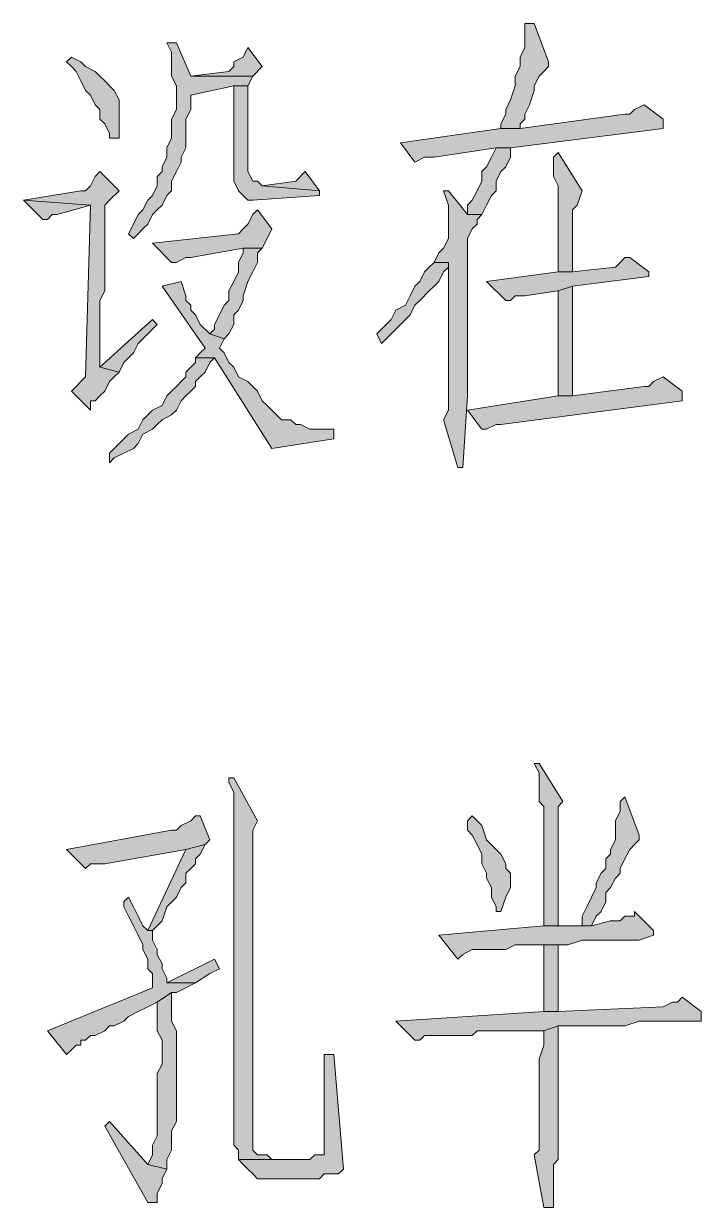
# Model space of a CAD drawing. Header units: inches. Extents: x 20 to 409, y 5 to 283.
# Drawn here: x 336.31 to 342.32, y 40.36 to 50.86 of the extents above; entities that cross this region are included whole.
import ezdxf

# ---------------------------------------------------------------- set-up
doc = ezdxf.new("R2010")
doc.units = ezdxf.units.IN
doc.header["$MEASUREMENT"] = 0
doc.layers.add('C00-00-00', color=7, linetype='Continuous')

msp = doc.modelspace()

# ---------------------------------------------------------------- hatches: boundary and pattern name
at = {"layer": 'C00-00-00'}
h = msp.add_hatch(color=0, dxfattribs=at)
h.dxf.hatch_style = 2
h.paths.add_polyline_path([(340.835, 50.86), (340.75, 50.86), (340.75, 50.818), (340.75, 50.648), (340.708, 50.564), (340.708, 50.479), (340.665, 50.394), (340.665, 50.31), (340.623, 50.183), (340.581, 50.098), (340.581, 50.056), (340.538, 49.971), (340.538, 49.929), (340.708, 49.929), (340.708, 49.971), (340.75, 50.013), (340.75, 50.056), (340.792, 50.14), (340.835, 50.267), (340.835, 50.31), (340.877, 50.394), (340.919, 50.437), (340.962, 50.479), (340.962, 50.521)])
h = msp.add_hatch(color=0, dxfattribs=at)
h.dxf.hatch_style = 2
h.paths.add_polyline_path([(337.66, 50.691), (337.575, 50.691), (337.617, 50.606), (337.617, 50.394), (337.66, 50.31), (337.66, 50.098), (337.617, 50.013), (337.617, 49.844), (337.575, 49.759), (337.575, 49.675), (337.533, 49.59), (337.533, 49.548), (337.49, 49.505), (337.49, 49.421), (337.448, 49.336), (337.406, 49.294), (337.363, 49.209), (337.321, 49.167), (337.279, 49.082), (337.236, 48.997), (337.279, 48.955), (337.321, 48.997), (337.363, 49.04), (337.406, 49.082), (337.448, 49.167), (337.49, 49.209), (337.533, 49.251), (337.575, 49.336), (337.617, 49.378), (337.617, 49.463), (337.66, 49.548), (337.702, 49.632), (337.702, 49.675), (337.744, 49.759), (337.744, 50.013), (337.787, 50.098), (337.787, 50.225), (338.168, 50.31), (338.295, 50.31), (338.337, 50.394), (337.787, 50.394)])
h = msp.add_hatch(color=0, dxfattribs=at)
h.dxf.hatch_style = 2
h.paths.add_polyline_path([(338.295, 50.648), (338.252, 50.564), (338.168, 50.521), (338.168, 50.479), (338.125, 50.437), (337.787, 50.394), (338.337, 50.394), (338.422, 50.479)])
h = msp.add_hatch(color=0, dxfattribs=at)
h.dxf.hatch_style = 2
h.paths.add_polyline_path([(336.728, 50.564), (336.686, 50.521), (336.728, 50.479), (336.771, 50.437), (336.813, 50.352), (336.855, 50.267), (336.898, 50.225), (336.94, 50.14), (336.982, 50.098), (336.982, 50.013), (337.025, 49.971), (337.067, 49.886), (337.067, 49.844), (337.152, 49.844), (337.152, 50.183), (337.109, 50.267), (337.067, 50.31), (337.025, 50.352), (336.982, 50.394), (336.94, 50.437), (336.855, 50.479), (336.813, 50.521)])
h = msp.add_hatch(color=0, dxfattribs=at)
h.dxf.hatch_style = 2
h.paths.add_polyline_path([(338.295, 50.31), (338.168, 50.31), (338.168, 49.548), (338.168, 49.463), (338.21, 49.378), (338.252, 49.336), (338.295, 49.294), (338.337, 49.294), (338.93, 49.336), (338.93, 49.378), (338.422, 49.421), (338.379, 49.463), (338.337, 49.463), (338.295, 49.548)])
h = msp.add_hatch(color=0, dxfattribs=at)
h.dxf.hatch_style = 2
h.paths.add_polyline_path([(341.808, 50.14), (341.724, 50.098), (341.681, 50.056), (341.639, 50.056), (340.708, 49.929), (340.538, 49.929), (339.649, 49.802), (339.776, 49.632), (339.861, 49.675), (339.946, 49.675), (340.496, 49.759), (340.623, 49.759), (341.978, 49.929), (341.978, 50.013)])
h = msp.add_hatch(color=0, dxfattribs=at)
h.dxf.hatch_style = 2
h.paths.add_polyline_path([(340.623, 49.759), (340.496, 49.759), (340.454, 49.675), (340.411, 49.59), (340.369, 49.548), (340.369, 49.463), (340.327, 49.378), (340.284, 49.294), (340.242, 49.251), (340.242, 49.167), (340.369, 49.167), (340.411, 49.251), (340.454, 49.336), (340.496, 49.378), (340.496, 49.463), (340.538, 49.548), (340.581, 49.59), (340.623, 49.675)])
h = msp.add_hatch(color=0, dxfattribs=at)
h.dxf.hatch_style = 2
h.paths.add_polyline_path([(341.046, 49.717), (341.004, 49.675), (341.004, 49.505), (341.046, 49.421), (341.046, 48.659), (341.173, 48.659), (341.173, 49.209), (341.216, 49.251), (341.258, 49.378)])
h = msp.add_hatch(color=0, dxfattribs=at)
h.dxf.hatch_style = 2
h.paths.add_polyline_path([(336.982, 49.548), (336.94, 49.505), (336.898, 49.421), (336.855, 49.378), (336.813, 49.378), (336.305, 49.294), (336.898, 49.251), (336.855, 47.727), (336.728, 47.6), (336.898, 47.431), (336.898, 47.516), (336.94, 47.516), (336.982, 47.558), (337.025, 47.6), (337.067, 47.685), (337.109, 47.727), (337.152, 47.77), (336.982, 47.812), (336.982, 48.405), (337.025, 48.489), (337.025, 48.616), (337.025, 49.251), (337.067, 49.294), (337.152, 49.378)])
h = msp.add_hatch(color=0, dxfattribs=at)
h.dxf.hatch_style = 2
h.paths.add_polyline_path([(338.803, 49.548), (338.718, 49.463), (338.422, 49.421), (338.93, 49.378)])
h = msp.add_hatch(color=0, dxfattribs=at)
h.dxf.hatch_style = 2
h.paths.add_polyline_path([(340.073, 49.378), (340.03, 49.378), (340.073, 49.251), (340.073, 48.955), (340.03, 48.87), (339.988, 48.828), (339.946, 48.743), (340.073, 48.743), (340.073, 48.659), (340.073, 47.643), (340.073, 47.6), (340.073, 47.431), (340.03, 47.346), (340.157, 46.923), (340.2, 46.923), (340.242, 47.558), (340.242, 48.955), (340.284, 49.04), (340.327, 49.082), (340.327, 49.124), (340.369, 49.167), (340.242, 49.167)])
h = msp.add_hatch(color=0, dxfattribs=at)
h.dxf.hatch_style = 2
h.paths.add_polyline_path([(336.305, 49.294), (336.474, 49.124), (336.517, 49.124), (336.559, 49.167), (336.601, 49.167), (336.898, 49.251)])
h = msp.add_hatch(color=0, dxfattribs=at)
h.dxf.hatch_style = 2
h.paths.add_polyline_path([(338.379, 49.209), (338.337, 49.167), (338.295, 49.082), (338.252, 49.04), (338.21, 48.997), (337.448, 48.913), (337.617, 48.743), (337.66, 48.743), (337.744, 48.786), (337.787, 48.786), (338.252, 48.87), (338.422, 48.87), (338.464, 48.955), (338.506, 49.04)])
h = msp.add_hatch(color=0, dxfattribs=at)
h.dxf.hatch_style = 2
h.paths.add_polyline_path([(338.422, 48.87), (338.252, 48.87), (338.252, 48.828), (338.21, 48.743), (338.21, 48.659), (338.168, 48.574), (338.125, 48.489), (338.125, 48.405), (338.083, 48.362), (338.041, 48.278), (337.998, 48.193), (337.998, 48.151), (337.956, 48.108), (338.083, 48.066), (338.125, 48.108), (338.168, 48.193), (338.168, 48.278), (338.21, 48.32), (338.252, 48.405), (338.252, 48.447), (338.295, 48.574), (338.337, 48.659), (338.379, 48.743), (338.379, 48.828)])
h = msp.add_hatch(color=0, dxfattribs=at)
h.dxf.hatch_style = 2
h.paths.add_polyline_path([(339.946, 48.743), (339.903, 48.701), (339.861, 48.659), (339.819, 48.574), (339.776, 48.532), (339.734, 48.447), (339.692, 48.362), (339.607, 48.32), (339.565, 48.235), (339.522, 48.193), (339.438, 48.108), (339.48, 48.024), (339.565, 48.108), (339.607, 48.151), (339.692, 48.235), (339.734, 48.278), (339.776, 48.362), (339.819, 48.405), (339.903, 48.489), (339.946, 48.532), (339.988, 48.574), (340.03, 48.659), (340.073, 48.701), (340.073, 48.743)])
h = msp.add_hatch(color=0, dxfattribs=at)
h.dxf.hatch_style = 2
h.paths.add_polyline_path([(341.681, 48.786), (341.639, 48.786), (341.597, 48.743), (341.554, 48.701), (341.173, 48.659), (341.046, 48.659), (340.411, 48.574), (340.581, 48.405), (340.623, 48.405), (340.665, 48.447), (340.75, 48.447), (341.046, 48.489), (341.173, 48.532), (341.851, 48.616), (341.851, 48.659)])
h = msp.add_hatch(color=0, dxfattribs=at)
h.dxf.hatch_style = 2
h.paths.add_polyline_path([(337.702, 48.574), (337.533, 48.532), (337.914, 47.981), (337.871, 47.939), (337.829, 47.897), (337.998, 47.897), (338.506, 47.092), (339.057, 47.177), (339.057, 47.262), (338.972, 47.262), (338.845, 47.262), (338.76, 47.304), (338.718, 47.304), (338.676, 47.346), (338.591, 47.346), (338.549, 47.389), (338.506, 47.431), (338.464, 47.473), (338.422, 47.516), (338.379, 47.6), (338.337, 47.643), (338.295, 47.685), (338.21, 47.727), (338.168, 47.812), (338.125, 47.854), (338.083, 47.939), (338.041, 47.981), (338.083, 48.066), (337.956, 48.108), (337.871, 48.193), (337.829, 48.278), (337.787, 48.32), (337.787, 48.362), (337.744, 48.405), (337.744, 48.447)])
h = msp.add_hatch(color=0, dxfattribs=at)
h.dxf.hatch_style = 2
h.paths.add_polyline_path([(341.173, 48.532), (341.046, 48.489), (341.046, 47.558), (341.173, 47.558)])
h = msp.add_hatch(color=0, dxfattribs=at)
h.dxf.hatch_style = 2
h.paths.add_polyline_path([(337.448, 48.235), (336.982, 47.812), (337.152, 47.77), (337.194, 47.854), (337.279, 47.939), (337.321, 48.024), (337.406, 48.108), (337.49, 48.193)])
h = msp.add_hatch(color=0, dxfattribs=at)
h.dxf.hatch_style = 2
h.paths.add_polyline_path([(337.829, 47.897), (337.829, 47.854), (337.787, 47.812), (337.744, 47.77), (337.744, 47.727), (337.702, 47.685), (337.66, 47.643), (337.617, 47.6), (337.575, 47.558), (337.533, 47.473), (337.448, 47.431), (337.406, 47.389), (337.363, 47.346), (337.321, 47.262), (337.236, 47.219), (337.194, 47.177), (337.109, 47.092), (337.067, 47.05), (337.067, 46.965), (337.109, 47.008), (337.194, 47.05), (337.279, 47.092), (337.321, 47.135), (337.363, 47.219), (337.448, 47.262), (337.49, 47.304), (337.533, 47.346), (337.617, 47.389), (337.66, 47.431), (337.702, 47.516), (337.744, 47.558), (337.787, 47.6), (337.829, 47.643), (337.829, 47.685), (337.871, 47.727), (337.914, 47.77), (337.956, 47.854), (337.998, 47.897)])
h = msp.add_hatch(color=0, dxfattribs=at)
h.dxf.hatch_style = 2
h.paths.add_polyline_path([(341.978, 47.727), (341.893, 47.685), (341.851, 47.643), (341.808, 47.643), (341.173, 47.558), (341.046, 47.558), (340.242, 47.431), (340.369, 47.262), (340.411, 47.262), (340.496, 47.304), (340.538, 47.304), (342.147, 47.516), (342.147, 47.6)])
h = msp.add_hatch(color=0, dxfattribs=at)
h.dxf.hatch_style = 2
h.paths.add_polyline_path([(340.877, 44.298), (340.835, 44.298), (340.877, 44.214), (340.877, 43.96), (340.919, 43.917), (340.919, 42.859), (341.046, 42.859), (341.046, 43.155), (341.046, 43.282), (341.046, 43.917), (341.089, 43.96)])
h = msp.add_hatch(color=0, dxfattribs=at)
h.dxf.hatch_style = 2
h.paths.add_polyline_path([(338.168, 44.171), (338.125, 44.171), (338.125, 44.129), (338.168, 44.044), (338.168, 40.912), (338.21, 40.869), (338.21, 40.785), (338.506, 40.785), (338.464, 40.827), (338.379, 40.827), (338.337, 40.869), (338.337, 41.928), (338.337, 42.055), (338.337, 43.706), (338.379, 43.79)])
h = msp.add_hatch(color=0, dxfattribs=at)
h.dxf.hatch_style = 2
h.paths.add_polyline_path([(341.639, 44.002), (341.597, 43.96), (341.597, 43.875), (341.554, 43.79), (341.554, 43.621), (341.512, 43.536), (341.512, 43.494), (341.47, 43.452), (341.47, 43.367), (341.427, 43.325), (341.385, 43.24), (341.385, 43.198), (341.343, 43.113), (341.3, 43.028), (341.258, 42.944), (341.258, 42.859), (341.343, 42.859), (341.385, 42.944), (341.427, 42.986), (341.47, 43.071), (341.47, 43.155), (341.512, 43.198), (341.554, 43.282), (341.597, 43.325), (341.597, 43.367), (341.639, 43.452), (341.681, 43.536), (341.724, 43.579), (341.766, 43.621), (341.766, 43.663)])
h = msp.add_hatch(color=0, dxfattribs=at)
h.dxf.hatch_style = 2
h.paths.add_polyline_path([(337.871, 43.833), (337.829, 43.833), (337.787, 43.79), (337.702, 43.748), (337.66, 43.706), (337.617, 43.706), (336.686, 43.536), (336.855, 43.367), (336.898, 43.409), (337.025, 43.409), (337.744, 43.536), (337.914, 43.579), (337.956, 43.621)])
h = msp.add_hatch(color=0, dxfattribs=at)
h.dxf.hatch_style = 2
h.paths.add_polyline_path([(340.284, 43.833), (340.242, 43.79), (340.242, 43.706), (340.284, 43.663), (340.327, 43.579), (340.369, 43.494), (340.369, 43.409), (340.411, 43.325), (340.411, 43.282), (340.454, 43.198), (340.454, 43.113), (340.496, 43.028), (340.496, 42.986), (340.538, 42.986), (340.581, 43.113), (340.623, 43.198), (340.623, 43.325), (340.581, 43.367), (340.581, 43.409), (340.538, 43.494), (340.496, 43.536), (340.411, 43.621), (340.369, 43.748)])
h = msp.add_hatch(color=0, dxfattribs=at)
h.dxf.hatch_style = 2
h.paths.add_polyline_path([(337.914, 43.579), (337.744, 43.536), (337.406, 42.817), (337.448, 42.817), (337.533, 42.901), (337.575, 43.028), (337.66, 43.113), (337.702, 43.198), (337.744, 43.24), (337.744, 43.325), (337.787, 43.367), (337.829, 43.409), (337.829, 43.452), (337.871, 43.494)])
h = msp.add_hatch(color=0, dxfattribs=at)
h.dxf.hatch_style = 2
h.paths.add_polyline_path([(337.236, 43.113), (337.194, 43.071), (337.194, 43.028), (337.236, 42.944), (337.279, 42.859), (337.321, 42.774), (337.363, 42.69), (337.363, 42.647), (337.406, 42.563), (337.406, 42.478), (337.448, 42.436), (337.448, 42.309), (336.517, 41.928), (336.686, 41.716), (336.728, 41.758), (336.771, 41.801), (336.813, 41.801), (336.813, 41.843), (336.855, 41.843), (336.898, 41.885), (336.94, 41.885), (337.025, 41.928), (337.067, 41.97), (337.109, 41.97), (337.194, 42.012), (337.236, 42.055), (337.321, 42.097), (337.406, 42.139), (337.49, 42.182), (337.617, 42.266), (337.66, 42.266), (337.744, 42.309), (337.829, 42.351), (337.575, 42.351), (337.575, 42.393), (337.533, 42.478), (337.533, 42.52), (337.49, 42.605), (337.49, 42.647), (337.448, 42.732), (337.448, 42.817), (337.406, 42.817), (337.363, 42.859), (337.321, 42.944), (337.279, 43.028)])
h = msp.add_hatch(color=0, dxfattribs=at)
h.dxf.hatch_style = 2
h.paths.add_polyline_path([(341.724, 42.986), (341.724, 42.944), (341.639, 42.944), (341.597, 42.901), (341.512, 42.901), (341.343, 42.859), (340.919, 42.859), (339.988, 42.774), (340.157, 42.563), (340.2, 42.605), (340.284, 42.647), (340.581, 42.647), (340.665, 42.69), (341.131, 42.69), (341.258, 42.732), (341.766, 42.732), (341.893, 42.774), (341.893, 42.817)])
h = msp.add_hatch(color=0, dxfattribs=at)
h.dxf.hatch_style = 2
h.paths.add_polyline_path([(341.046, 42.69), (340.919, 42.69), (340.919, 42.563), (340.919, 42.097), (341.046, 42.097)])
h = msp.add_hatch(color=0, dxfattribs=at)
h.dxf.hatch_style = 2
h.paths.add_polyline_path([(337.998, 42.563), (337.575, 42.351), (337.829, 42.351), (337.956, 42.436), (338.041, 42.478)])
h = msp.add_hatch(color=0, dxfattribs=at)
h.dxf.hatch_style = 2
h.paths.add_polyline_path([(337.617, 42.266), (337.49, 42.182), (337.49, 41.928), (337.533, 41.843), (337.533, 41.631), (337.49, 41.547), (337.49, 40.996), (337.448, 40.912), (337.448, 40.827), (337.406, 40.742), (337.575, 40.7), (337.575, 40.785), (337.617, 40.869), (337.617, 41.039), (337.66, 41.123), (337.66, 41.928), (337.617, 42.012)])
h = msp.add_hatch(color=0, dxfattribs=at)
h.dxf.hatch_style = 2
h.paths.add_polyline_path([(342.147, 42.224), (342.105, 42.182), (342.062, 42.182), (341.978, 42.139), (341.046, 42.097), (340.919, 42.097), (339.607, 42.012), (339.776, 41.843), (339.819, 41.843), (339.861, 41.885), (340.284, 41.885), (340.327, 41.928), (340.919, 41.928), (341.046, 41.97), (341.639, 41.97), (341.766, 42.012), (342.316, 42.012), (342.316, 42.097)])
h = msp.add_hatch(color=0, dxfattribs=at)
h.dxf.hatch_style = 2
h.paths.add_polyline_path([(341.046, 41.97), (340.919, 41.928), (340.919, 41.801), (340.877, 41.674), (340.877, 40.869), (340.835, 40.827), (340.919, 40.361), (341.004, 40.361), (341.004, 40.446), (341.004, 40.742), (341.046, 40.785)])
h = msp.add_hatch(color=0, dxfattribs=at)
h.dxf.hatch_style = 2
h.paths.add_polyline_path([(339.057, 41.716), (338.972, 41.716), (338.972, 40.827), (338.887, 40.827), (338.845, 40.785), (338.21, 40.785), (338.252, 40.742), (338.295, 40.7), (338.337, 40.658), (338.379, 40.615), (338.93, 40.615), (338.972, 40.658), (339.099, 40.658), (339.141, 40.7)])
h = msp.add_hatch(color=0, dxfattribs=at)
h.dxf.hatch_style = 2
h.paths.add_polyline_path([(337.067, 41.123), (337.025, 41.081), (337.406, 40.404), (337.49, 40.404), (337.49, 40.488), (337.533, 40.573), (337.533, 40.615), (337.575, 40.7), (337.406, 40.742)])

# ---------------------------------------------------------------- linework, layer by layer
at = {"layer": 'C00-00-00', "color": 0, "lineweight": 0}
for points in [[(340.835, 50.86), (340.75, 50.86), (340.75, 50.818), (340.75, 50.648), (340.708, 50.564), (340.708, 50.479), (340.665, 50.394), (340.665, 50.31), (340.623, 50.183), (340.581, 50.098), (340.581, 50.056), (340.538, 49.971), (340.538, 49.929), (340.708, 49.929), (340.708, 49.971), (340.75, 50.013), (340.75, 50.056), (340.792, 50.14), (340.835, 50.267), (340.835, 50.31), (340.877, 50.394), (340.919, 50.437), (340.962, 50.479), (340.962, 50.521)], [(337.66, 50.691), (337.575, 50.691), (337.617, 50.606), (337.617, 50.394), (337.66, 50.31), (337.66, 50.098), (337.617, 50.013), (337.617, 49.844), (337.575, 49.759), (337.575, 49.675), (337.533, 49.59), (337.533, 49.548), (337.49, 49.505), (337.49, 49.421), (337.448, 49.336), (337.406, 49.294), (337.363, 49.209), (337.321, 49.167), (337.279, 49.082), (337.236, 48.997), (337.279, 48.955), (337.321, 48.997), (337.363, 49.04), (337.406, 49.082), (337.448, 49.167), (337.49, 49.209), (337.533, 49.251), (337.575, 49.336), (337.617, 49.378), (337.617, 49.463), (337.66, 49.548), (337.702, 49.632), (337.702, 49.675), (337.744, 49.759), (337.744, 50.013), (337.787, 50.098), (337.787, 50.225), (338.168, 50.31), (338.295, 50.31), (338.337, 50.394), (337.787, 50.394)], [(338.295, 50.648), (338.252, 50.564), (338.168, 50.521), (338.168, 50.479), (338.125, 50.437), (337.787, 50.394), (338.337, 50.394), (338.422, 50.479)], [(336.728, 50.564), (336.686, 50.521), (336.728, 50.479), (336.771, 50.437), (336.813, 50.352), (336.855, 50.267), (336.898, 50.225), (336.94, 50.14), (336.982, 50.098), (336.982, 50.013), (337.025, 49.971), (337.067, 49.886), (337.067, 49.844), (337.152, 49.844), (337.152, 50.183), (337.109, 50.267), (337.067, 50.31), (337.025, 50.352), (336.982, 50.394), (336.94, 50.437), (336.855, 50.479), (336.813, 50.521)], [(338.295, 50.31), (338.168, 50.31), (338.168, 49.548), (338.168, 49.463), (338.21, 49.378), (338.252, 49.336), (338.295, 49.294), (338.337, 49.294), (338.93, 49.336), (338.93, 49.378), (338.422, 49.421), (338.379, 49.463), (338.337, 49.463), (338.295, 49.548)], [(341.808, 50.14), (341.724, 50.098), (341.681, 50.056), (341.639, 50.056), (340.708, 49.929), (340.538, 49.929), (339.649, 49.802), (339.776, 49.632), (339.861, 49.675), (339.946, 49.675), (340.496, 49.759), (340.623, 49.759), (341.978, 49.929), (341.978, 50.013)], [(340.623, 49.759), (340.496, 49.759), (340.454, 49.675), (340.411, 49.59), (340.369, 49.548), (340.369, 49.463), (340.327, 49.378), (340.284, 49.294), (340.242, 49.251), (340.242, 49.167), (340.369, 49.167), (340.411, 49.251), (340.454, 49.336), (340.496, 49.378), (340.496, 49.463), (340.538, 49.548), (340.581, 49.59), (340.623, 49.675)], [(341.046, 49.717), (341.004, 49.675), (341.004, 49.505), (341.046, 49.421), (341.046, 48.659), (341.173, 48.659), (341.173, 49.209), (341.216, 49.251), (341.258, 49.378)], [(336.982, 49.548), (336.94, 49.505), (336.898, 49.421), (336.855, 49.378), (336.813, 49.378), (336.305, 49.294), (336.898, 49.251), (336.855, 47.727), (336.728, 47.6), (336.898, 47.431), (336.898, 47.516), (336.94, 47.516), (336.982, 47.558), (337.025, 47.6), (337.067, 47.685), (337.109, 47.727), (337.152, 47.77), (336.982, 47.812), (336.982, 48.405), (337.025, 48.489), (337.025, 48.616), (337.025, 49.251), (337.067, 49.294), (337.152, 49.378)], [(338.803, 49.548), (338.718, 49.463), (338.422, 49.421), (338.93, 49.378)], [(340.073, 49.378), (340.03, 49.378), (340.073, 49.251), (340.073, 48.955), (340.03, 48.87), (339.988, 48.828), (339.946, 48.743), (340.073, 48.743), (340.073, 48.659), (340.073, 47.643), (340.073, 47.6), (340.073, 47.431), (340.03, 47.346), (340.157, 46.923), (340.2, 46.923), (340.242, 47.558), (340.242, 48.955), (340.284, 49.04), (340.327, 49.082), (340.327, 49.124), (340.369, 49.167), (340.242, 49.167)], [(336.305, 49.294), (336.474, 49.124), (336.517, 49.124), (336.559, 49.167), (336.601, 49.167), (336.898, 49.251)], [(338.379, 49.209), (338.337, 49.167), (338.295, 49.082), (338.252, 49.04), (338.21, 48.997), (337.448, 48.913), (337.617, 48.743), (337.66, 48.743), (337.744, 48.786), (337.787, 48.786), (338.252, 48.87), (338.422, 48.87), (338.464, 48.955), (338.506, 49.04)], [(338.422, 48.87), (338.252, 48.87), (338.252, 48.828), (338.21, 48.743), (338.21, 48.659), (338.168, 48.574), (338.125, 48.489), (338.125, 48.405), (338.083, 48.362), (338.041, 48.278), (337.998, 48.193), (337.998, 48.151), (337.956, 48.108), (338.083, 48.066), (338.125, 48.108), (338.168, 48.193), (338.168, 48.278), (338.21, 48.32), (338.252, 48.405), (338.252, 48.447), (338.295, 48.574), (338.337, 48.659), (338.379, 48.743), (338.379, 48.828)], [(339.946, 48.743), (339.903, 48.701), (339.861, 48.659), (339.819, 48.574), (339.776, 48.532), (339.734, 48.447), (339.692, 48.362), (339.607, 48.32), (339.565, 48.235), (339.522, 48.193), (339.438, 48.108), (339.48, 48.024), (339.565, 48.108), (339.607, 48.151), (339.692, 48.235), (339.734, 48.278), (339.776, 48.362), (339.819, 48.405), (339.903, 48.489), (339.946, 48.532), (339.988, 48.574), (340.03, 48.659), (340.073, 48.701), (340.073, 48.743)], [(341.681, 48.786), (341.639, 48.786), (341.597, 48.743), (341.554, 48.701), (341.173, 48.659), (341.046, 48.659), (340.411, 48.574), (340.581, 48.405), (340.623, 48.405), (340.665, 48.447), (340.75, 48.447), (341.046, 48.489), (341.173, 48.532), (341.851, 48.616), (341.851, 48.659)], [(337.702, 48.574), (337.533, 48.532), (337.914, 47.981), (337.871, 47.939), (337.829, 47.897), (337.998, 47.897), (338.506, 47.092), (339.057, 47.177), (339.057, 47.262), (338.972, 47.262), (338.845, 47.262), (338.76, 47.304), (338.718, 47.304), (338.676, 47.346), (338.591, 47.346), (338.549, 47.389), (338.506, 47.431), (338.464, 47.473), (338.422, 47.516), (338.379, 47.6), (338.337, 47.643), (338.295, 47.685), (338.21, 47.727), (338.168, 47.812), (338.125, 47.854), (338.083, 47.939), (338.041, 47.981), (338.083, 48.066), (337.956, 48.108), (337.871, 48.193), (337.829, 48.278), (337.787, 48.32), (337.787, 48.362), (337.744, 48.405), (337.744, 48.447)], [(341.173, 48.532), (341.046, 48.489), (341.046, 47.558), (341.173, 47.558)], [(337.448, 48.235), (336.982, 47.812), (337.152, 47.77), (337.194, 47.854), (337.279, 47.939), (337.321, 48.024), (337.406, 48.108), (337.49, 48.193)], [(337.829, 47.897), (337.829, 47.854), (337.787, 47.812), (337.744, 47.77), (337.744, 47.727), (337.702, 47.685), (337.66, 47.643), (337.617, 47.6), (337.575, 47.558), (337.533, 47.473), (337.448, 47.431), (337.406, 47.389), (337.363, 47.346), (337.321, 47.262), (337.236, 47.219), (337.194, 47.177), (337.109, 47.092), (337.067, 47.05), (337.067, 46.965), (337.109, 47.008), (337.194, 47.05), (337.279, 47.092), (337.321, 47.135), (337.363, 47.219), (337.448, 47.262), (337.49, 47.304), (337.533, 47.346), (337.617, 47.389), (337.66, 47.431), (337.702, 47.516), (337.744, 47.558), (337.787, 47.6), (337.829, 47.643), (337.829, 47.685), (337.871, 47.727), (337.914, 47.77), (337.956, 47.854), (337.998, 47.897)], [(341.978, 47.727), (341.893, 47.685), (341.851, 47.643), (341.808, 47.643), (341.173, 47.558), (341.046, 47.558), (340.242, 47.431), (340.369, 47.262), (340.411, 47.262), (340.496, 47.304), (340.538, 47.304), (342.147, 47.516), (342.147, 47.6)], [(340.877, 44.298), (340.835, 44.298), (340.877, 44.214), (340.877, 43.96), (340.919, 43.917), (340.919, 42.859), (341.046, 42.859), (341.046, 43.155), (341.046, 43.282), (341.046, 43.917), (341.089, 43.96)], [(338.168, 44.171), (338.125, 44.171), (338.125, 44.129), (338.168, 44.044), (338.168, 40.912), (338.21, 40.869), (338.21, 40.785), (338.506, 40.785), (338.464, 40.827), (338.379, 40.827), (338.337, 40.869), (338.337, 41.928), (338.337, 42.055), (338.337, 43.706), (338.379, 43.79)], [(341.639, 44.002), (341.597, 43.96), (341.597, 43.875), (341.554, 43.79), (341.554, 43.621), (341.512, 43.536), (341.512, 43.494), (341.47, 43.452), (341.47, 43.367), (341.427, 43.325), (341.385, 43.24), (341.385, 43.198), (341.343, 43.113), (341.3, 43.028), (341.258, 42.944), (341.258, 42.859), (341.343, 42.859), (341.385, 42.944), (341.427, 42.986), (341.47, 43.071), (341.47, 43.155), (341.512, 43.198), (341.554, 43.282), (341.597, 43.325), (341.597, 43.367), (341.639, 43.452), (341.681, 43.536), (341.724, 43.579), (341.766, 43.621), (341.766, 43.663)], [(337.871, 43.833), (337.829, 43.833), (337.787, 43.79), (337.702, 43.748), (337.66, 43.706), (337.617, 43.706), (336.686, 43.536), (336.855, 43.367), (336.898, 43.409), (337.025, 43.409), (337.744, 43.536), (337.914, 43.579), (337.956, 43.621)], [(340.284, 43.833), (340.242, 43.79), (340.242, 43.706), (340.284, 43.663), (340.327, 43.579), (340.369, 43.494), (340.369, 43.409), (340.411, 43.325), (340.411, 43.282), (340.454, 43.198), (340.454, 43.113), (340.496, 43.028), (340.496, 42.986), (340.538, 42.986), (340.581, 43.113), (340.623, 43.198), (340.623, 43.325), (340.581, 43.367), (340.581, 43.409), (340.538, 43.494), (340.496, 43.536), (340.411, 43.621), (340.369, 43.748)], [(337.914, 43.579), (337.744, 43.536), (337.406, 42.817), (337.448, 42.817), (337.533, 42.901), (337.575, 43.028), (337.66, 43.113), (337.702, 43.198), (337.744, 43.24), (337.744, 43.325), (337.787, 43.367), (337.829, 43.409), (337.829, 43.452), (337.871, 43.494)], [(337.236, 43.113), (337.194, 43.071), (337.194, 43.028), (337.236, 42.944), (337.279, 42.859), (337.321, 42.774), (337.363, 42.69), (337.363, 42.647), (337.406, 42.563), (337.406, 42.478), (337.448, 42.436), (337.448, 42.309), (336.517, 41.928), (336.686, 41.716), (336.728, 41.758), (336.771, 41.801), (336.813, 41.801), (336.813, 41.843), (336.855, 41.843), (336.898, 41.885), (336.94, 41.885), (337.025, 41.928), (337.067, 41.97), (337.109, 41.97), (337.194, 42.012), (337.236, 42.055), (337.321, 42.097), (337.406, 42.139), (337.49, 42.182), (337.617, 42.266), (337.66, 42.266), (337.744, 42.309), (337.829, 42.351), (337.575, 42.351), (337.575, 42.393), (337.533, 42.478), (337.533, 42.52), (337.49, 42.605), (337.49, 42.647), (337.448, 42.732), (337.448, 42.817), (337.406, 42.817), (337.363, 42.859), (337.321, 42.944), (337.279, 43.028)], [(341.724, 42.986), (341.724, 42.944), (341.639, 42.944), (341.597, 42.901), (341.512, 42.901), (341.343, 42.859), (340.919, 42.859), (339.988, 42.774), (340.157, 42.563), (340.2, 42.605), (340.284, 42.647), (340.581, 42.647), (340.665, 42.69), (341.131, 42.69), (341.258, 42.732), (341.766, 42.732), (341.893, 42.774), (341.893, 42.817)], [(341.046, 42.69), (340.919, 42.69), (340.919, 42.563), (340.919, 42.097), (341.046, 42.097)], [(337.998, 42.563), (337.575, 42.351), (337.829, 42.351), (337.956, 42.436), (338.041, 42.478)], [(337.617, 42.266), (337.49, 42.182), (337.49, 41.928), (337.533, 41.843), (337.533, 41.631), (337.49, 41.547), (337.49, 40.996), (337.448, 40.912), (337.448, 40.827), (337.406, 40.742), (337.575, 40.7), (337.575, 40.785), (337.617, 40.869), (337.617, 41.039), (337.66, 41.123), (337.66, 41.928), (337.617, 42.012)], [(342.147, 42.224), (342.105, 42.182), (342.062, 42.182), (341.978, 42.139), (341.046, 42.097), (340.919, 42.097), (339.607, 42.012), (339.776, 41.843), (339.819, 41.843), (339.861, 41.885), (340.284, 41.885), (340.327, 41.928), (340.919, 41.928), (341.046, 41.97), (341.639, 41.97), (341.766, 42.012), (342.316, 42.012), (342.316, 42.097)], [(341.046, 41.97), (340.919, 41.928), (340.919, 41.801), (340.877, 41.674), (340.877, 40.869), (340.835, 40.827), (340.919, 40.361), (341.004, 40.361), (341.004, 40.446), (341.004, 40.742), (341.046, 40.785)], [(339.057, 41.716), (338.972, 41.716), (338.972, 40.827), (338.887, 40.827), (338.845, 40.785), (338.21, 40.785), (338.252, 40.742), (338.295, 40.7), (338.337, 40.658), (338.379, 40.615), (338.93, 40.615), (338.972, 40.658), (339.099, 40.658), (339.141, 40.7)], [(337.067, 41.123), (337.025, 41.081), (337.406, 40.404), (337.49, 40.404), (337.49, 40.488), (337.533, 40.573), (337.533, 40.615), (337.575, 40.7), (337.406, 40.742)]]:
    msp.add_lwpolyline(points, close=True, dxfattribs=at)

doc.saveas('drawing.dxf')
